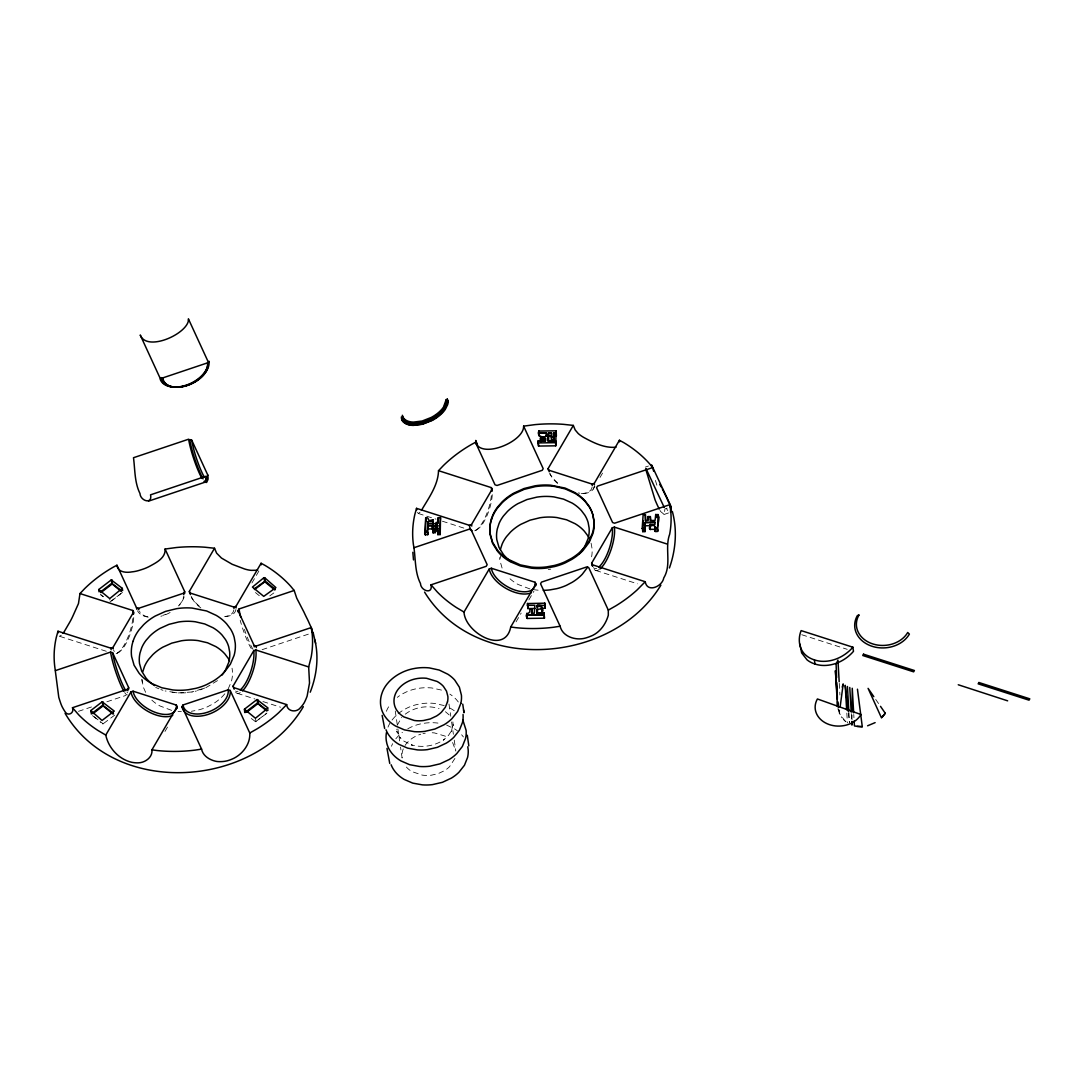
<?xml version="1.0" encoding="UTF-8"?>
<svg xmlns="http://www.w3.org/2000/svg" width="1084" height="1084" viewBox="0 0 1084 1084"><rect width="100%" height="100%" fill="white"/><g stroke="black" fill="none" stroke-linecap="round" stroke-linejoin="round"><path stroke-width="0.75" stroke-dasharray="5 3.75" d="M851.983 720.061L852.038 713.367M845.547 721.619L839.287 713.353L839.937 708.448M397.232 725.237L401.744 717.378M403.275 748.895L402.652 750.711A27.818 21.802 -8.3 0 0 402.123 758.028L400.524 747.066M454.928 758.394L449.521 766.727A27.872 21.843 -8.3 0 1 444.386 770.71L438.234 773.61L431.446 775.182A27.818 21.802 -8.3 0 1 422.232 775.114L411.934 771.591A27.818 21.802 -8.3 0 1 405.863 766.429M228.155 689.031L231.407 681.362A46.707 36.612 -8.3 0 0 232.396 670.806L232.044 668.191M164.971 731.456L167.519 727.079M251.922 582.989L260.431 568.395M593.192 489.169L594.899 486.242M600.008 477.475L603.422 471.635M516.065 621.85L521.174 613.097M528.843 599.953L533.951 591.2M420.05 512.149L418.383 513.504L417.394 512.502M180.012 604.154L179.334 605.021A24.065 14.566 -24.7 0 0 183.643 596.417M61.341 635.238L59.43 636.2M395.823 738.8L397.801 736.51A40.582 31.802 -8.3 0 1 402.408 732.337M224.822 693.801L222.843 696.036A46.707 36.612 -8.3 0 1 213.128 703.814L207.396 706.836A43.658 34.214 -8.3 0 1 197.993 710.074L191.38 711.294M109.904 602.04L121.191 593.368M114.714 715.115L102.98 723.909L100.013 721.809M269.767 595.902L275.146 591.986M251.298 718.502L255.621 721.7L266.908 713.042M217.491 680.616L205.757 687.757L191.963 691.985M405.267 714.18C414.698 706.931 427.773 704.939 439.034 708.624M117.235 653.178L118.955 652.148M475.768 530.306L477.488 529.277M407.774 728.787L410.701 727.269A38.048 29.81 -8.3 0 1 420.213 723.99L423.546 723.34A40.582 31.802 -8.3 0 1 437.028 722.974L440.307 723.448M660.02 510.415A24.539 3.604 71.2 0 0 660.779 511.662L664.18 514.426L664.939 508.938L668.083 507.868M645.305 467.096L648.449 466.025M663.787 514.575L668.503 512.962M78.468 711.334L92.668 706.565M106.869 701.795L125.812 695.44M262.125 649.682L311.04 633.259M422.977 733.624L425.267 733.177M59.877 636.389L106.3 651.281M548.301 569.534L550.753 569.154M192.139 691.985L177.817 692.961L165.147 690.955M122.438 592.406L110.229 601.999L109.728 598.585M255.621 721.7L268.48 712.039L267.978 708.624M583.192 493.437L584.71 493.342M226.312 616.403L224.794 616.484A24.322 12.818 30.3 0 0 233.819 609.994M102.519 723.882L103.305 723.868L100.473 721.836M255.16 721.673L255.946 721.659L255.445 718.245M533.152 589.574L536.485 590.021A47.791 37.452 -8.3 0 0 539.859 590.279M172.071 692.202L175.323 692.635A46.734 36.626 -8.3 0 0 188.643 692.5M529.9 588.924L517.949 584.412A47.696 37.371 -8.3 0 1 508.41 577.23M171.624 710.372L159.944 705.955A46.639 36.544 -8.3 0 1 150.608 698.923M441.5 690.088L431.92 687.988A40.582 31.802 -8.3 0 0 418.438 688.354L415.104 689.004A38.048 29.824 -8.3 0 0 405.592 692.297L402.665 693.801A40.596 31.815 -8.3 0 0 397.3 697.351M444.169 705.549L434.413 703.421A41.341 32.398 -8.3 0 0 420.673 703.787L417.272 704.451A38.767 30.379 -8.3 0 0 407.584 707.798L404.603 709.342A41.355 32.412 -8.3 0 0 394.441 717.215L392.435 719.546A38.753 30.366 -8.3 0 0 387.991 727.147M801.74 634.723L847.214 649.33M418.383 513.504L435.998 519.155M442.407 521.214L464.819 528.409M595.834 570.455L637.5 583.815M237.315 693.326L254.93 698.977M262.924 701.551L280.539 707.202M160.825 689.559L162.966 690.291M446.594 725.061L454.968 729.112A40.664 31.87 -8.3 0 1 457.407 730.846M155.662 687.419L158.928 688.801M450.023 708.096L452.692 709.681A41.422 32.466 -8.3 0 1 455.172 711.429M445.429 711.727L449.183 714.912M843.528 719.735L846.103 721.849M255.445 592.555L261.718 597.704M100.907 594.655L103.481 596.756M100.446 594.628L103.021 596.742M94.2 716.687L99.227 720.806M92.479 715.63L98.752 720.779M458.302 701.985L456.54 699.79A40.664 31.87 -8.3 0 0 449.874 694.126M461.635 734.776L463.41 736.957M875.723 699.437L879.544 704.966M667.771 510.564L667.053 509.521A24.539 3.604 71.2 0 1 666.308 508.288M452.597 742.526L455.836 751.076M837.824 708.76L841.889 717.811M145.635 692.337L143.454 687.459L141.814 679.18M550.591 475.117L549.954 473.816A25.65 13.509 30.3 0 0 557.461 482.759M191.841 597.975L191.204 596.674A25.921 13.658 30.3 0 0 200.838 607.352M502.082 568.043L499.873 560.252A47.777 37.439 -8.3 0 1 499.629 557.569M656.863 485.198L655.21 479.778M591.078 543.165L592.04 548.463A47.777 37.439 -8.3 0 1 591.037 559.276M448.979 704.031L450.768 716.253M451.594 721.958L453.397 734.274M454.237 740.101L455.741 750.358M395.267 710.982L397.313 725.02M397.882 728.909L399.63 740.9M452.868 721.89L453.193 725.697L453.18 723.76L451.391 731.456L452.096 729.857L448.519 735.359L443.356 740.06L444.237 739.451C434.847 746.131 422.367 748.028 411.337 744.871L412.286 745.169L403.925 741.131L399.169 736.7L400.321 738.055L396.758 731.077L397.286 732.947L396.758 729.166M838.664 708.95L839.287 713.353M848.325 712.771L849.422 722.459M500.401 555.686L500.645 558.314M853.758 714.451L853.948 717.716M851.292 713.638L851.658 720.183M848.935 712.635L849.504 722.445M846.834 713.096L847.403 722.92M839.273 683.408L839.951 695.047M598.774 569.778A25.65 8.442 -72.2 0 1 593.111 567.65M596.661 568.301A24.065 7.927 -72.2 0 1 593.409 567.65M492.272 494.697A24.065 7.927 -72.2 0 1 485.022 519.792A24.065 7.927 -72.2 0 1 473.952 529.629M491.35 495.686A25.65 8.442 -72.2 0 1 474.724 530.794M592.121 487.028A24.065 12.683 30.3 0 1 581.268 493.491M557.623 483.505A24.065 12.683 30.3 0 1 549.791 473.437M594.222 486.513A25.65 13.509 30.3 0 1 578.233 492.949M238.128 691.172A24.065 7.927 -72.2 0 1 235.567 691.05M240.255 692.649A25.65 8.442 -72.2 0 1 234.578 690.522M200.879 608.002A24.322 12.818 30.3 0 1 191.028 596.268M235.933 609.493A25.921 13.658 30.3 0 1 222.057 616.322M133.739 617.568A24.065 7.927 -72.2 0 1 124.877 645.495A24.065 7.927 -72.2 0 1 113.63 650.156M132.817 618.558A25.65 8.442 -72.2 0 1 115.216 653.896M142.261 682.337A46.72 36.612 -8.3 0 1 142.031 679.709M181.367 711.687A46.734 36.626 -8.3 0 1 178.061 711.443M204.659 688.042A43.672 34.227 -8.3 0 1 195.242 691.28M127.397 694.912A25.65 3.591 71.4 0 1 124.701 692.581M127.587 692.771A24.065 3.36 71.4 0 1 127.072 692.324M184.185 596.796A25.65 15.528 -24.7 0 1 178.399 605.929M165.378 614.452A25.65 15.528 -24.7 0 1 162.871 615.387M148.278 617.121A25.65 15.528 -24.7 0 1 137.505 610.793M170.134 612.487A24.065 14.566 -24.7 0 1 160.893 616.268M147.587 616.823A24.065 14.566 -24.7 0 1 139.457 611.254M253.128 649.479A25.65 3.577 71.4 0 1 244.401 629.37M251.298 648.611A24.065 3.36 71.4 0 1 240.214 620.346M391.459 746.266A38.035 29.81 -8.3 0 1 392.638 743.692M386.365 711.294A38.048 29.81 -8.3 0 1 390.714 703.814M405.077 745.426A26.07 20.433 -8.3 0 1 406.256 743.787L407.611 742.215A27.818 21.802 -8.3 0 1 414.454 736.917L416.459 735.873A26.084 20.447 -8.3 0 1 420.741 734.22M432.218 732.757A27.818 21.802 -8.3 0 1 434.508 732.933L445.009 736.077A27.818 21.802 -8.3 0 1 448.478 738.326"/><path stroke-width="1.5" d="M851.97 721.741L851.943 725.088L851.753 721.809M852.051 711.7L852.254 688.272L853.664 712.811M90.771 710.576L102.031 720.467L114.254 711.09L102.167 701.822L90.771 710.576L91.097 712.838M98.712 589.547L109.728 598.585L122.302 588.341L111.245 579.926L98.712 589.547L99.037 591.81M244.428 709.207L255.445 718.245L268.019 708.001L256.962 699.586L244.428 709.207L244.713 712.093M426.297 520.957L425.836 517.813L425.267 534.697L427.746 534.669L427.746 525.591L432.719 525.632L432.99 532.718C437.015 536.295 435.226 506.242 437.855 534.629L440.212 534.48L440.511 517.596L438.207 517.759L437.638 523.572L427.733 523.735L427.868 521.648L432.787 521.661L433.248 524.819M425.267 534.697L425.456 531.675M432.719 525.632C429.372 530.97 437.543 530.957 435.077 525.604M433.383 524.697L432.963 519.805M432.99 532.718L433.031 530.117M437.706 525.564C434.196 536.607 440.998 526.905 440.212 534.48M437.841 523.477L438.207 517.759M437.57 525.455L437.855 534.629M440.511 517.596L439.752 531.336L437.462 531.377M532.014 609.411C529.968 619.438 534.995 606.769 529.724 609.343C531.296 614.913 523.586 612.013 527.231 618.449L544.425 618.192L544.1 613.07C531.092 614.438 540.008 611.511 536.932 609.235M535.089 608.463L527.881 608.558L527.407 603.558L544.751 603.192L545.211 608.205L540.753 608.381M541.295 442.082L540.902 438.844L545.753 438.884L545.482 440.863L538.071 441.066L538.545 446.066L555.74 445.822L556.051 430.822L538.87 431.066C535.428 437.611 549.303 439.386 546.011 432.841C549.019 441.269 536.688 432.638 541.173 441.974L541.024 436.974M539.195 436.188L538.87 431.066M526.824 613.436L527.231 618.449M527.61 603.449L527.881 608.558M538.125 441.066L538.545 446.066M531.688 613.259L534.317 613.219L534.832 605.319L527.298 605.306M537.61 612.365C545.103 616.268 543.802 602.989 537.068 607.162C535.726 601.701 545.916 608.598 544.873 603.3M548.111 440.822L555.401 440.7L555.997 443.952L555.32 440.714L547.989 440.714L548.504 432.814L551.133 432.773L551.404 439.969L553.626 439.928L553.558 432.936L556.065 432.692L556.187 430.931L556.377 435.944L554.019 436.093M536.756 613.07L537 609.33M537.149 607.148L537.257 605.387M548.192 440.809L548.504 432.814M548.626 442.286L548.572 432.909L551.133 432.773M542.461 612.189L541.919 607.189L542.583 610.428M553.558 432.936L553.626 439.928L553.558 432.936L555.997 432.597M544.1 613.07L544.425 618.192M538.084 442.922L555.279 442.678L555.536 440.809L555.74 445.822M543.965 615.048L526.648 615.184L544.114 614.94L544.222 613.178M545.211 608.205L544.751 603.192M643.34 520.957L642.771 531.661L645.129 531.526L645.197 522.542L655.088 522.312L644.98 522.556L644.994 531.634M655.102 531.377C656.633 526.932 647.067 532.027 649.912 526.431C659.153 521.838 651.064 533.396 657.595 531.336C655.563 527.637 662.88 514.168 655.684 514.493L656.145 517.637L655.739 514.507L655.075 520.442L650.224 520.51L650.427 516.648L648.069 516.58L647.744 520.442L645.251 520.577L645.359 514.656L645.847 520.754M649.79 526.323L650.048 524.453L654.953 524.399L655.088 522.312M650.251 529.466L649.966 524.575M657.595 531.336L658.029 514.561M840.154 706.809L843.203 683.909L842.187 687.134M448.058 401.744L445.145 408.505A26.612 14.797 -24.1 0 1 432.164 419.359L422.462 423.18L413.139 424.345A23.292 12.954 -24.1 0 1 402.408 419.684L401.337 417.028M63.035 633.3A25.853 6.409 -74.3 0 0 64.945 630.441L69.511 622.609A25.853 8.496 -66.6 0 0 73.116 615.549L78.468 603.571L79.986 593.558L132.831 610.509L133.576 612.135L112.953 647.473L110.853 648.178L57.994 631.227L56.327 637.256A133.413 104.552 -8.3 0 0 54.864 667.419L58.78 697.297A25.731 3.862 75.5 0 0 61.097 704.343L61.951 706.361A25.664 5.041 71.9 0 0 64.755 711.239C67.452 716.89 74.633 713.299 72.492 707.716L127.668 689.194L128.63 687.541L112.614 652.731L110.595 652.08L55.447 670.603M142.776 671.768L144.47 666.565A43.645 34.2 -8.3 0 1 148.779 659.18L152.736 654.709A46.72 36.612 -8.3 0 1 162.763 647.202L171.733 643.151L181.462 640.766A46.639 36.544 -8.3 0 1 198.087 640.59L207.491 642.771L215.892 646.62A46.72 36.626 -8.3 0 1 224.862 653.923L228.196 658.327A43.658 34.214 -8.3 0 1 229.523 660.671M421.432 510.388C428.559 498.125 438.139 485.361 438.519 470.673L491.364 487.637L492.109 489.263L471.486 524.602L469.372 525.306L416.527 508.342L414.86 514.372A133.413 104.565 -8.3 0 0 413.397 544.534C415.877 557.488 414.373 571.417 420.47 583.504C420.741 590.916 433.139 594.831 431.026 584.832L486.201 566.309L487.163 564.669L471.147 529.859L469.128 529.209L413.98 547.718M500.401 549.452L502.122 544.127A44.634 34.986 -8.3 0 1 506.526 536.58L510.578 532A47.777 37.439 -8.3 0 1 520.835 524.331L529.995 520.184L539.967 517.745A47.696 37.371 -8.3 0 1 556.959 517.556L566.58 519.792L575.17 523.735A47.791 37.452 -8.3 0 1 584.344 531.201L587.745 535.699A44.647 34.986 -8.3 0 1 589.1 538.111M308.669 666.945L255.838 649.98L253.737 650.698L233.114 686.037L233.859 687.649L286.691 704.614C287.111 711.605 296.474 712.906 300.309 707.825A25.691 9.973 -72 0 0 304.157 702.879A25.691 8.929 -75.9 0 0 307.111 696.185L309.523 683.015L308.669 666.945L311.149 657.148A133.603 104.714 -8.3 0 0 312.246 634.492L311.298 627.555L256.095 646.078L254.076 645.427L238.06 610.631L239.022 608.978L294.171 590.468L296.745 598.178L303.994 612.189A25.813 3.618 66.6 0 0 307.368 619.167L308.398 621.308A25.623 2.412 70.1 0 0 310.932 626.877L312.639 632.717L311.298 627.555M667.202 544.06L614.371 527.109L612.257 527.813L591.647 563.152L592.392 564.778L645.224 581.729C647.189 593.192 662.338 586.566 663.76 577.935C671.944 564.425 664.438 548.287 669.668 534.263A133.603 104.714 -8.3 0 0 670.779 511.621L669.831 504.67L614.628 523.206L612.609 522.556L596.593 487.746L597.555 486.106L652.703 467.583L653.625 471.188M669.411 567.989C675.793 549.981 677.419 529.968 672.324 511.431M310.227 692.188C316.677 675.671 319.035 657.256 314.821 639.885M183.792 594.764A24.065 14.566 -24.7 0 0 183.697 593.178L184.659 591.539L165.093 549.032L176.326 547.528A133.617 104.714 -8.3 0 1 204.89 547.217L214.524 548.247L216.61 553.138L221.475 558.057L232.193 564.29L244.55 568.964A26.03 12.141 32.5 0 0 251.163 570.347L257.68 570.252M189.714 593.083A25.921 13.658 30.3 0 1 189.348 591.39L214.524 548.247M177.098 706.7L151.936 749.83C152.803 757.16 145.31 762.58 138.617 762.824A25.759 15.04 27.9 0 1 131.598 762.269C118.684 759.193 108.468 747.919 105.771 735.074L130.974 691.904L133.075 691.199L176.353 705.088L177.098 706.7A25.65 13.509 30.3 0 1 177.22 708.313M236.068 607.961A25.921 13.658 30.3 0 0 235.96 606.349L261.095 563.26L265.106 565.455A133.427 104.565 -8.3 0 1 290.729 586.295L294.171 590.468M182.031 706.632L182.993 704.993L228.168 689.817L230.201 690.467L249.767 733.001C250.499 743.394 243.331 753.244 234.415 758.014A25.623 16.463 -26.1 0 1 226.963 760.873L224.388 761.361A25.813 16.843 -20.4 0 1 216.881 761.483C210.269 760.358 202.952 756.226 201.583 749.125L182.031 706.632A25.65 15.528 -24.7 0 0 208.413 714.315A25.65 15.528 -24.7 0 0 230.187 690.467M548.477 470.28A25.65 13.509 30.3 0 1 548.111 468.586L573.314 425.402L563.423 424.332A133.63 104.728 -8.3 0 0 534.859 424.643L523.626 426.147C524.25 441.513 481.648 459.467 475.469 442.34L471.947 444.21A133.413 104.565 -8.3 0 0 443.302 465.646L438.519 470.673M594.357 484.995A25.65 13.509 30.3 0 0 594.249 483.396L619.411 440.267L623.639 442.57A133.427 104.565 -8.3 0 1 649.262 463.41L652.703 467.583M510.727 626.986L535.875 583.91L535.13 582.284L491.377 568.246L489.263 568.951L464.006 612.053C464.941 632.649 505.198 655.576 510.727 626.986L515.632 627.65A133.44 104.565 -8.3 0 0 553.653 627.243L560.116 626.24C562.582 636.809 576.01 640.834 585.509 638.042A25.366 12.114 -23.6 0 0 592.989 635.238C600.766 631.254 606.01 623.49 608.314 615.224L608.3 610.116L588.72 567.596L586.701 566.946L541.526 582.108L540.564 583.761L560.116 626.24M303.344 706.687C255.011 788.651 115.243 798.095 65.081 713.353M587.704 567.108L582.271 574.276A47.777 37.439 -8.3 0 1 572.352 582.216L566.471 585.319A44.647 34.986 -8.3 0 1 556.851 588.639L550.103 589.872A47.791 37.452 -8.3 0 1 543.26 590.333M660.888 585.17C612.284 664.953 475.239 674.478 424.576 592.108M885.276 713.272L881.875 717.445L885.276 713.272L880.506 706.348M425.389 534.805C422.367 530.469 429.454 530.239 427.746 534.669L427.218 531.417M538.734 433.044L546.079 433.044L538.667 432.841M645.441 514.643L643.137 514.792L642.189 528.409L644.601 528.274M649.98 526.336L650.373 529.575M657.134 528.193C651.565 528.653 659.641 526.824 657.446 531.445M428.126 528.951L433.112 528.87L432.584 525.523L427.665 525.808L427.299 531.512L424.928 531.661M540.713 438.83L545.618 438.776M550.943 436.825L553.165 436.784M655.237 531.485L654.695 526.268M222.084 675.007L225.418 670.237L228.67 662.568A46.72 36.612 -8.3 0 0 229.659 651.999L228.71 646.823A43.672 34.214 -8.3 0 0 225.458 639.519L222.125 635.116A46.734 36.626 -8.3 0 0 213.155 627.812L204.754 623.964L195.337 621.769A46.639 36.558 -8.3 0 0 178.725 621.959L168.982 624.343L160.025 628.395A46.734 36.626 -8.3 0 0 149.985 635.902L146.028 640.373A43.658 34.214 -8.3 0 0 141.719 647.758L140.026 652.961A46.734 36.626 -8.3 0 0 139.511 663.53L141.679 671.145L145.988 678.042A46.639 36.558 -8.3 0 0 154.605 685.616M670.468 512.285L671.213 506.797L651.579 464.955L652.026 467.15M286.691 704.614L278.751 712.649A133.603 104.701 -8.3 0 1 257.233 728.746L249.767 733.001M579.317 553.707L584.764 546.539L588.084 538.68A47.831 37.493 -8.3 0 0 589.1 527.867L588.138 522.556A44.715 35.04 -8.3 0 0 584.791 515.076L581.39 510.578A47.845 37.506 -8.3 0 0 572.203 503.098L563.599 499.155L553.965 496.919A47.75 37.425 -8.3 0 0 536.946 497.109L526.973 499.548L517.8 503.694A47.845 37.493 -8.3 0 0 507.529 511.377L503.477 515.957A44.701 35.027 -8.3 0 0 499.06 523.518L497.326 528.856A47.845 37.493 -8.3 0 0 496.797 539.669L499.019 547.461L503.437 554.534A47.818 37.479 -8.3 0 0 512.258 562.284M645.224 581.729L637.284 589.777A133.617 104.714 -8.3 0 1 615.766 605.875L608.3 610.116M852.891 647.216C845.154 656.199 833.352 662.067 821.36 661.281A24.566 19.241 -8.3 0 1 814.409 659.885A24.539 19.227 -8.3 0 1 806.469 655.752C798.949 649.926 797.634 639.032 801.144 630.603L852.891 647.216L853.487 651.335C845.75 660.319 833.962 666.186 821.97 665.4A24.566 19.241 -8.3 0 1 815.005 664.018A24.539 19.227 -8.3 0 1 807.065 659.871L801.645 652.893L799.87 643.991M79.986 593.558L84.769 588.517A133.413 104.552 -8.3 0 1 113.413 567.081L116.936 565.225L136.489 607.704A25.65 15.528 -24.7 0 0 136.869 609.303M100.46 591.986L111.747 583.327L121.516 590.699M100.88 592.636L112.167 583.978L112.031 579.913M263.886 577.718L252.437 587.081L263.737 596.363L275.919 587.596L264.659 577.704L263.886 577.718L264.794 581.769L274.835 590.021M91.273 713.977L102.668 705.223L113.495 713.462M254.239 588.897L265.16 581.105L275.2 589.357M92.953 713.651L103.088 705.874L102.953 701.809M254.659 589.547L264.794 581.769L264.659 577.704M435.145 525.699L437.638 525.659M435.605 528.843L438.099 528.802M244.93 712.608L257.464 702.988L267.233 710.359M246.596 712.296L257.884 703.638L257.748 699.573M645.508 525.808L650.563 525.618M650.359 527.705L650.102 524.466M529.724 609.343L531.878 609.303L532.339 612.446M527.217 616.579L526.973 613.327M541.932 608.951L537.149 609.222M202.017 478.491A25.65 3.591 71.4 0 1 188.643 439.196L133.495 457.719C135.08 469.711 134.47 482.407 139.985 493.505C140.27 500.916 152.668 504.819 150.54 494.832L205.73 476.31A25.65 3.591 71.4 0 1 204.063 481.418M875.127 722.621L867.606 725.792M148.603 501.12L205.445 482.041M136.489 607.704L138.508 608.354L183.697 593.178M548.111 468.586L548.856 470.212L592.135 484.101L594.249 483.396M189.348 591.39L190.093 593.016L233.846 607.054L235.96 606.349M616.024 447.204C604.587 448.329 593.653 442.814 583.856 437.502A25.65 12.818 16.2 0 1 578.165 433.478L575.157 429.928L573.314 425.402M427.733 523.735L428.261 526.865L427.868 521.648M657.825 514.466L658.489 517.705M650.21 516.553L650.752 519.697M542.041 607.297L542.325 612.297M201.583 749.125L195.134 750.114A133.427 104.565 -8.3 0 1 157.099 750.534L151.936 749.83M549.032 436.053L551.526 436.012M538.274 440.958L545.482 440.863M425.836 517.813C430.402 516.905 425.66 522.393 432.909 519.683M642.311 528.518L644.533 528.491M857.458 689.194L862.281 726.7L855.357 726.131M856.983 726.456L862.281 726.7M538.721 431.188L539.182 434.332M425.7 517.922L424.996 531.567M648.137 516.594L648.395 519.832L647.934 516.689M207.762 475.009L191.746 440.199L189.754 439.562A25.65 3.591 71.4 0 0 203.114 478.843M958.256 684.763L1007.646 700.833M105.771 735.074L97.953 730.467A133.63 104.714 -8.3 0 1 78.698 714.817L72.492 707.716M464.006 612.053L456.486 607.596A133.63 104.714 -8.3 0 1 437.231 591.932L431.026 584.832M654.628 526.363L655.21 529.615M642.378 528.423L642.771 531.661M121.151 591.363L112.167 583.978L111.245 579.926M266.867 711.023L257.884 703.638L256.962 699.586M113.129 714.126L103.088 705.874L102.167 701.822M553.626 432.733L554.154 435.971M544.547 605.075L545.076 608.314M435.212 525.483L435.741 528.735M427.746 525.591L428.275 528.843M439.535 531.35L440.063 534.588M873.812 696.673L868.081 688.367L881.482 717.852M659.777 484.412L661.226 486.946M462.827 720.02L466.12 730.372A41.436 32.466 -8.3 0 1 465.524 738.556L462.353 746.497L456.716 753.651A41.436 32.466 -8.3 0 1 449.088 759.572L439.941 763.868L429.86 766.212A41.422 32.466 -8.3 0 1 419.549 766.483L409.644 764.694L400.877 760.887A41.341 32.398 -8.3 0 1 391.839 753.204L390.159 750.914A38.767 30.379 -8.3 0 1 386.825 743.38L386.297 740.711A41.355 32.412 -8.3 0 1 386.446 732.554M662.283 488.762L666.985 498.423A25.366 6.382 77.4 0 0 669.6 503.979L671.294 509.751L669.831 504.67M646.01 468.586L664.235 507.434M523.626 426.147L543.192 468.654L542.23 470.307L497.041 485.469L495.022 484.819L475.469 442.34M476.052 441.865L477.516 445.388L475.754 440.443L475.903 441.486M384.644 728.475L382.151 715.372M389.752 763.448L386.974 748.407M402.34 415.253L403.343 417.733A21.856 12.141 -24.1 0 0 413.411 422.11L422.15 421.012L431.256 417.435A24.973 13.875 -24.1 0 0 443.424 407.245L446.256 399.44L445.876 403.519L443.478 408.329A24.973 13.875 -24.1 0 1 431.31 418.505L422.204 422.082L413.465 423.18A21.856 12.141 -24.1 0 1 403.383 418.817L402.381 416.324M401.392 418.112L402.462 420.755A23.292 12.954 -24.1 0 0 413.194 425.416L422.516 424.251L432.218 420.443A26.612 14.797 -24.1 0 0 445.185 409.576L447.746 404.454L448.166 400.186L448.207 401.256M313.1 632.46L315.62 643.34M116.936 565.225C117.736 572.433 126.394 572.935 131.963 571.864A25.731 14.336 -27.4 0 0 139.28 570.36L141.787 569.561A25.664 14.593 -22.1 0 0 149.213 566.512C155.947 562.826 165.757 558.125 165.093 549.032M645.752 469.277L655.061 499.846A24.566 3.618 71.2 0 0 657.622 505.727A24.539 3.604 71.2 0 0 659.235 509.006M416.527 508.342L416.784 509.873M57.994 631.227L58.224 632.744M814.409 659.885L815.005 664.018M462.746 704.126L463.979 712.703L463.6 709.979M467.285 735.237L468.816 745.806M435.362 532.583L434.833 529.331L435.212 532.691M122.302 588.341L122.641 590.617M467.773 746.795L468.152 749.437A40.664 31.87 -8.3 0 1 467.57 757.459L464.453 765.263L458.925 772.282A40.664 31.87 -8.3 0 1 451.432 778.082L442.462 782.309L432.57 784.599A40.664 31.87 -8.3 0 1 422.435 784.87L412.719 783.122L404.115 779.382A40.582 31.802 -8.3 0 1 395.24 771.849L393.6 769.599A38.048 29.81 -8.3 0 1 391.121 764.748M838.447 707.473L837.62 701.605L837.485 706.483L835.412 670.671L837.39 699.302M619.547 441.838L619.411 440.267M848.135 711.145L845.222 685.291L846.645 709.83M261.095 563.26L261.258 564.818M412.828 552.298L413.492 559.913M854.138 720.995L854.422 725.901M849.775 687.473L851.197 711.998M847.431 686.484L848.84 711.009M839.179 681.755L837.932 660.129L836.103 664.235L836.604 677.595M836.807 682.608L837.376 697.649M205.621 479.114A24.065 3.36 71.4 0 0 207.762 475.009L206.827 476.662A25.65 3.591 71.4 0 1 204.551 481.052M204.28 477.041A24.065 3.36 71.4 0 1 191.732 440.185M614.371 527.109A25.65 8.442 -72.2 0 1 599.872 569.019M592.691 566.322A25.65 8.442 -72.2 0 1 592.392 564.778M612.257 527.813A24.065 7.927 -72.2 0 1 608.978 549.466A24.065 7.927 -72.2 0 1 598.666 567.135M592.311 565.848A24.065 7.927 -72.2 0 1 591.647 563.152M491.364 487.637A25.65 8.442 -72.2 0 1 491.594 491.323M472.001 530.672A25.65 8.442 -72.2 0 1 469.372 525.306M531.445 592.65A25.921 13.658 30.3 0 1 506.391 588.626A25.921 13.658 30.3 0 1 489.263 568.951M535.875 583.91A25.921 13.658 30.3 0 1 535.984 585.536M535.117 582.284A24.336 12.818 30.3 0 1 515.428 590.224A24.336 12.818 30.3 0 1 491.377 568.246M492.109 489.263A24.065 7.927 -72.2 0 1 492.272 490.903M471.77 526.052A24.065 7.927 -72.2 0 1 471.486 524.602M549.209 471.797A24.065 12.683 30.3 0 1 548.87 470.212M592.135 484.101A24.065 12.683 30.3 0 1 592.243 485.605M176.353 705.088A24.065 12.683 30.3 0 1 156.868 712.92A24.065 12.683 30.3 0 1 133.075 691.199M172.722 715.345A25.65 13.509 30.3 0 1 147.925 711.375A25.65 13.509 30.3 0 1 130.974 691.904M253.737 650.698A24.065 7.927 -72.2 0 1 240.133 690.007M233.399 687.473A24.065 7.927 -72.2 0 1 233.114 686.037M255.838 649.993A25.65 8.442 -72.2 0 1 242.477 690.887M234.158 689.194A25.65 8.442 -72.2 0 1 233.859 687.649M190.445 594.601A24.322 12.818 30.3 0 1 190.093 593.016M233.846 607.054A24.322 12.818 30.3 0 1 233.954 608.571M132.831 610.509A25.65 8.442 -72.2 0 1 133.075 614.194M111.151 649.722A25.65 8.442 -72.2 0 1 110.853 648.178M133.576 612.135A24.065 7.927 -72.2 0 1 133.752 613.774M113.237 648.923A24.065 7.927 -72.2 0 1 112.953 647.473M123.955 691.362A25.65 3.591 71.4 0 1 110.582 652.08M127.682 689.207A25.65 3.591 71.4 0 1 127.871 690.738M125.852 690.725A24.065 3.36 71.4 0 1 112.614 652.731M128.63 687.541A24.065 3.36 71.4 0 1 128.806 688.99M184.659 591.539A25.65 15.528 -24.7 0 1 184.768 593.219M138.86 609.845A24.065 14.566 -24.7 0 1 138.522 608.354M240.702 616.999A25.65 3.577 71.4 0 1 239.022 608.991M256.095 646.078A25.65 3.577 71.4 0 1 256.285 647.622M238.331 612.257A24.065 3.36 71.4 0 1 238.06 610.631M254.076 645.441A24.065 3.36 71.4 0 1 254.266 646.877M228.168 689.817A24.065 14.566 -24.7 0 1 207.735 712.188A24.065 14.566 -24.7 0 1 182.993 704.979M386.012 729.776A38.048 29.824 -8.3 0 0 388.492 734.613L390.132 736.863A40.582 31.802 -8.3 0 0 399.007 744.396L407.611 748.136L417.326 749.898A40.664 31.87 -8.3 0 0 427.462 749.627L437.353 747.337L446.323 743.109A40.664 31.87 -8.3 0 0 453.83 737.296L459.359 730.277L462.462 722.486A40.664 31.87 -8.3 0 0 463.044 714.451M447.299 399.075L446.906 402.489L444.454 407.896A26.612 15.935 -24.9 0 1 431.635 419.196L421.947 423.031L412.584 424.047A23.292 13.943 -24.9 0 1 401.663 418.803L401.744 419.955A23.292 13.943 -24.9 0 0 412.665 425.199L422.028 424.183L431.717 420.348A26.612 15.935 -24.9 0 0 444.521 409.047L446.987 403.641L447.299 399.075M188.48 320.471C186.204 334.536 146.733 352.015 140.229 335.01L159.782 377.489A25.65 15.528 -24.7 0 0 186.163 385.172A25.65 15.528 -24.7 0 0 207.952 361.324L188.386 318.818L188.48 320.471M133.02 641.308L132.194 644.316A53.739 42.113 -8.3 0 0 131.598 656.47L134.077 665.224L139.05 673.15A53.631 42.032 -8.3 0 0 151.923 683.625L161.801 687.757L172.776 689.939A53.739 42.113 -8.3 0 0 188.088 689.776L195.689 688.381A50.216 39.349 -8.3 0 0 206.502 684.654L213.101 681.172A53.726 42.1 -8.3 0 0 224.266 672.229L230.377 664.18L234.117 655.359A53.726 42.1 -8.3 0 0 235.255 643.205L234.171 637.256A50.216 39.349 -8.3 0 0 230.418 628.856L226.597 623.801A53.739 42.113 -8.3 0 0 216.272 615.4L206.624 610.969L192.031 608.056A53.712 42.086 -8.3 0 0 176.678 608.652L165.486 611.403L155.175 616.064A53.739 42.113 -8.3 0 0 143.644 624.696L139.091 629.845A50.203 39.349 -8.3 0 0 134.131 638.341L133.02 641.308M491.553 518.423L490.713 521.445A53.739 42.113 -8.3 0 0 490.131 533.585L492.61 542.339L497.57 550.279A53.712 42.086 -8.3 0 0 507.488 558.978L520.334 564.886L531.296 567.067A53.739 42.113 -8.3 0 0 546.621 566.891L554.209 565.496A50.216 39.349 -8.3 0 0 565.035 561.769L571.634 558.287A53.726 42.1 -8.3 0 0 582.799 549.358L588.91 541.295L592.65 532.474A53.726 42.1 -8.3 0 0 593.788 520.334L592.691 514.372A50.216 39.349 -8.3 0 0 588.951 505.971L585.13 500.916A53.739 42.113 -8.3 0 0 574.805 492.515L565.157 488.085L550.55 485.171A53.712 42.086 -8.3 0 0 535.211 485.781L524.006 488.532L513.708 493.179A53.739 42.113 -8.3 0 0 502.177 501.811L497.624 506.96A50.203 39.349 -8.3 0 0 492.664 515.456L491.553 518.423M491.54 519.385L490.7 522.407A53.902 42.249 -8.3 0 0 490.103 534.602L492.597 543.369L497.583 551.336A53.807 42.168 -8.3 0 0 510.496 561.851L520.415 565.983L531.417 568.179A53.915 42.249 -8.3 0 0 546.783 568.016L554.398 566.607A50.379 39.471 -8.3 0 0 565.252 562.881L571.878 559.385A53.902 42.235 -8.3 0 0 583.07 550.415L589.208 542.325L592.948 533.491A53.888 42.235 -8.3 0 0 594.1 521.296L593.002 515.32A50.365 39.471 -8.3 0 0 589.249 506.892L585.401 501.824A53.915 42.249 -8.3 0 0 575.048 493.396L565.374 488.952L554.507 486.431A53.807 42.168 -8.3 0 0 535.333 486.635L524.1 489.399L513.762 494.06A53.902 42.249 -8.3 0 0 502.19 502.719L497.624 507.881A50.365 39.471 -8.3 0 0 492.651 516.404L491.54 519.385M447.475 701.931L445.334 707.269L441.54 712.08A27.872 21.843 -8.3 0 1 436.405 716.063L430.253 718.963L423.478 720.535A27.818 21.802 -8.3 0 1 414.251 720.467L403.966 716.944A27.818 21.802 -8.3 0 1 397.882 711.781L396.758 710.237A26.084 20.447 -8.3 0 1 394.508 705.169L394.156 703.38A27.818 21.802 -8.3 0 1 394.684 696.05L395.294 694.248A26.07 20.433 -8.3 0 1 398.289 689.126L399.644 687.568A27.818 21.802 -8.3 0 1 406.473 682.27L408.478 681.226A26.084 20.447 -8.3 0 1 415.009 678.977L417.286 678.53A27.818 21.802 -8.3 0 1 426.527 678.286L437.042 681.429A27.818 21.802 -8.3 0 1 443.41 686.375L446.5 691.118L447.868 696.416A27.872 21.843 -8.3 0 1 447.475 701.931M460.822 703.435L457.624 711.456L451.92 718.692A41.883 32.818 -8.3 0 1 444.21 724.668L434.969 729.017L424.779 731.375A41.869 32.818 -8.3 0 1 414.345 731.659L404.346 729.857L395.47 725.995A41.802 32.75 -8.3 0 1 386.338 718.245L384.644 715.928A39.187 30.704 -8.3 0 1 381.27 708.313L380.728 705.616A41.802 32.764 -8.3 0 1 381.527 694.614L382.449 691.904A39.173 30.704 -8.3 0 1 386.934 684.207L388.966 681.85A41.802 32.764 -8.3 0 1 399.237 673.896L402.259 672.337A39.187 30.704 -8.3 0 1 412.056 668.95L415.484 668.286A41.802 32.75 -8.3 0 1 429.372 667.907L439.237 670.061L447.855 674.234A41.869 32.818 -8.3 0 1 454.724 680.061L459.372 687.188L461.418 695.169A41.883 32.818 -8.3 0 1 460.822 703.435M208.982 361.406L208.02 363.059A24.065 14.566 -24.7 0 1 187.586 385.43A24.065 14.566 -24.7 0 1 162.844 378.221L160.811 377.584A25.65 15.528 -24.7 0 0 187.207 385.267A25.65 15.528 -24.7 0 0 208.982 361.406M863.514 654.18L862.756 655.508L913.636 671.836L914.408 670.508L863.514 654.18M978.92 682.514L978.147 683.841L1029.028 700.169L1029.8 698.841L978.92 682.514M207.478 362.883L162.302 378.059A24.065 14.566 -24.7 0 0 187.044 385.267A24.065 14.566 -24.7 0 0 207.478 362.883M858.948 615.062L857.403 615.536A28.726 23.089 -3.3 0 0 871.184 645.983A28.726 23.089 -3.3 0 0 909.381 634.126L907.714 632.487A26.951 21.653 -3.3 0 1 871.888 643.625A26.951 21.653 -3.3 0 1 858.948 615.062M860.967 714.532L817.417 698.963A24.065 19.336 -3.3 0 0 828.962 724.464A24.065 19.336 -3.3 0 0 860.967 714.532"/></g></svg>
